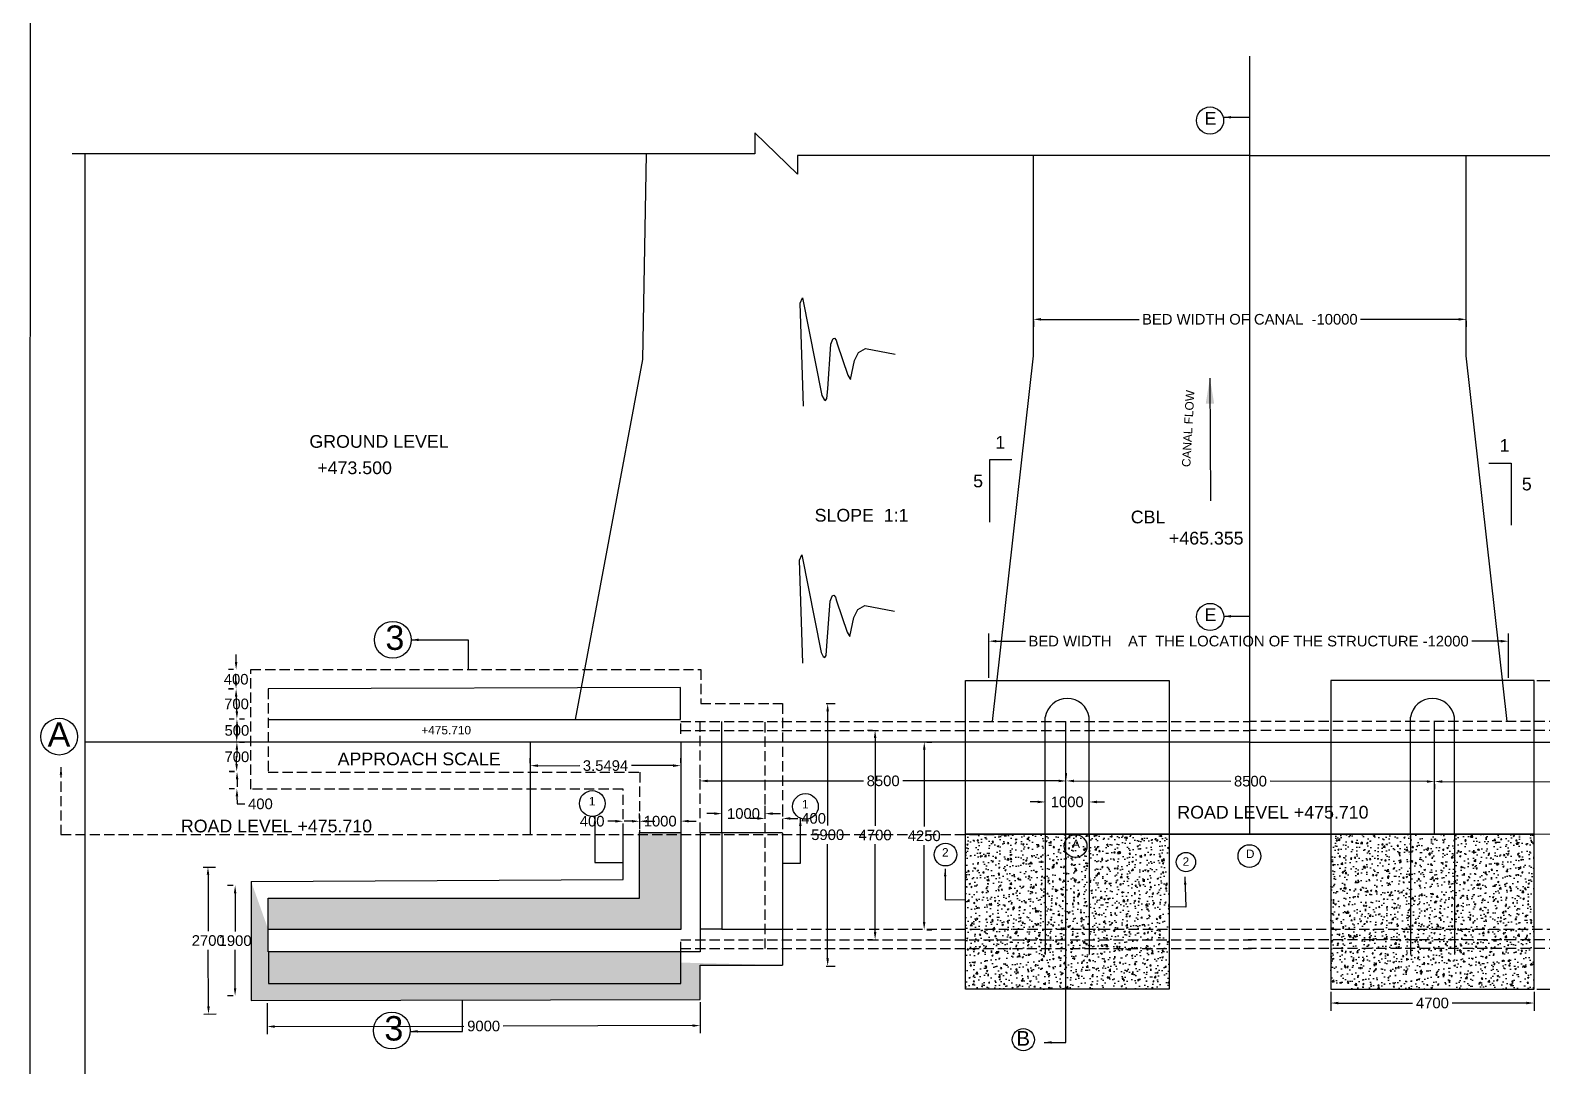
# Model space of a CAD drawing. Header units: inches. Extents: x 19446 to 38990, y 19537 to 39184.
# Drawn here: x 19450.9 to 19486.57, y 19550.11 to 19574.57 of the extents above; entities that cross this region are included whole.
import ezdxf

# ---------------------------------------------------------------- set-up
doc = ezdxf.new("R2010")
doc.units = ezdxf.units.IN
doc.header["$MEASUREMENT"] = 0
doc.linetypes.add('ACAD_ISO02W100', pattern=[15, 12, -3])
doc.layers.add('DRAWING', color=7, linetype='Continuous')
doc.styles.get("Standard").update_dxf_attribs({"font": 'arial.ttf'})
doc.dimstyles.get("Standard").update_dxf_attribs({"dimtxt": 0.18, "dimasz": 0.18, "dimexe": 0.18, "dimexo": 0.0625, "dimgap": 0.09, "dimtad": 0, "dimtih": 1, "dimtoh": 1, "dimdec": 4, "dimzin": 0, "dimdsep": 46, "dimtxsty": 'Standard', "dimcen": 0.09, "dimadec": 0, "dimazin": 0, "dimtfac": 1, "dimtdec": 4, "dimtofl": 0, "dimtmove": 0, "dimatfit": 3, "dimfxl": 1, "dimtolj": 1, "dimtzin": 0, "dimarcsym": 0})
pattern_1 = [(50, (0, 0), (0.3586300913, -0.0313760675), [0.0375, -0.4125]), (355, (0, 0), (-0.069375667, 0.376096067), [0.03, -0.33]), (100.4514445, (0.0299, -0.0026), (0.2892544234, 0.3447199955), [0.031870096, -0.350571056]), (46.1842, (0, 0.1), (0.533620665, -0.0827596404), [0.05625, -0.61875]), (96.6356355, (0.04447, 0.0931), (0.467330973, 0.4870593), [0.047805171, -0.52585688]), (351.184164, (0, 0.1), (0.467330973, 0.4870593), [0.045, -0.495]), (21, (0.05, 0.075), (0.298453526, -0.2013094453), [0.0375, -0.4125]), (326, (0.05, 0.075), (0.121657666, 0.3625750225), [0.03, -0.33]), (71.4514447, (0.07487, 0.05822), (0.4201111884, 0.1612655764), [0.031870095, -0.350571056]), (37.5, (0, 0), (0.00607992766, 0.1664469269), [0, -0.326, 0, -0.335, 0, -0.33125]), (7.5, (0, 0), (0.1315347687, 0.1972058559), [0, -0.191, 0, -0.3185, 0, -0.12625]), (327.5, (-0.1115, 0), (0.2669112181, -0.01127743587), [0, -0.125, 0, -0.39, 0, -0.5175]), (317.5, (-0.1615, 0), (0.2915930847, 0.0500524912), [0, -0.1625, 0, -0.259, 0, -0.3675])]

# ---------------------------------------------------------------- blocks, each defined once
blk = doc.blocks.new('*D4')
at = {"layer": 'Defpoints', "color": 0, "transparency": 16777216}
for p in [(19455.736, 19554.389), (19455.752, 19554.389), (19455.75, 19551.788)]:
    blk.add_point(p, dxfattribs=at)
at = {"layer": 'DRAWING', "color": 0, "lineweight": -2, "transparency": 16777216}
for p, q in [((19455.689, 19554.389), (19455.556, 19554.389)), ((19455.735, 19554.209), (19455.735, 19553.306)), ((19455.734, 19551.968), (19455.734, 19552.871)), ((19455.687, 19551.788), (19455.554, 19551.788))]:
    blk.add_line(p, q, dxfattribs=at)
at = {"layer": 'DRAWING', "color": 0, "transparency": 16777216}
for points in [[(19455.705, 19554.209), (19455.765, 19554.209), (19455.736, 19554.389)], [(19455.704, 19551.968), (19455.764, 19551.968), (19455.734, 19551.788)]]:
    blk.add_solid(points, dxfattribs=at)
at = {"layer": 'DRAWING', "color": 0, "transparency": 16777216, "insert": (19455.735, 19553.088), "char_height": 0.25, "attachment_point": 5}
blk.add_mtext('\\A1;1900', dxfattribs=at)
blk = doc.blocks.new('*D5')
at = {"layer": 'Defpoints', "color": 0, "transparency": 16777216}
for p in [(19454.92, 19554.824), (19455.095, 19554.825), (19454.932, 19551.358)]:
    blk.add_point(p, dxfattribs=at)
at = {"layer": 'DRAWING', "color": 0, "lineweight": -2, "transparency": 16777216}
for p, q in [((19454.982, 19554.824), (19455.275, 19554.825)), ((19455.096, 19554.645), (19455.1, 19553.31)), ((19455.107, 19551.539), (19455.102, 19552.874)), ((19454.994, 19551.359), (19455.287, 19551.36))]:
    blk.add_line(p, q, dxfattribs=at)
at = {"layer": 'DRAWING', "color": 0, "transparency": 16777216}
for points in [[(19455.126, 19554.645), (19455.066, 19554.645), (19455.095, 19554.825)], [(19455.137, 19551.539), (19455.077, 19551.539), (19455.107, 19551.359)]]:
    blk.add_solid(points, dxfattribs=at)
at = {"layer": 'DRAWING', "color": 0, "transparency": 16777216, "insert": (19455.101, 19553.092), "char_height": 0.25, "attachment_point": 5}
blk.add_mtext('\\A1;2700', dxfattribs=at)
blk = doc.blocks.new('*D6')
at = {"layer": 'Defpoints', "color": 0, "transparency": 16777216}
for p in [(19456.488, 19551.679), (19466.699, 19551.701), (19456.489, 19551.064)]:
    blk.add_point(p, dxfattribs=at)
at = {"layer": 'DRAWING', "color": 0, "lineweight": -2, "transparency": 16777216}
for p, q in [((19456.488, 19551.616), (19456.49, 19550.884)), ((19466.699, 19551.639), (19466.701, 19550.906)), ((19456.669, 19551.064), (19461.132, 19551.074)), ((19466.521, 19551.085), (19462.058, 19551.076))]:
    blk.add_line(p, q, dxfattribs=at)
at = {"layer": 'DRAWING', "color": 0, "transparency": 16777216}
for points in [[(19456.669, 19551.094), (19456.669, 19551.034), (19456.489, 19551.064)], [(19466.521, 19551.115), (19466.521, 19551.055), (19466.701, 19551.086)]]:
    blk.add_solid(points, dxfattribs=at)
at = {"layer": 'DRAWING', "color": 0, "transparency": 16777216, "insert": (19461.595, 19551.075), "char_height": 0.25, "attachment_point": 5}
blk.add_mtext('\\A1;9000', dxfattribs=at)
blk = doc.blocks.new('*D10')
at = {"layer": 'Defpoints', "color": 0, "transparency": 16777216}
for p in [(19486.364, 19559.227), (19486.364, 19551.948), (19487.212, 19551.948)]:
    blk.add_point(p, dxfattribs=at)
at = {"layer": 'DRAWING', "color": 0, "lineweight": -2, "transparency": 16777216}
for p, q in [((19486.426, 19559.227), (19487.392, 19559.227)), ((19487.212, 19559.047), (19487.212, 19555.805)), ((19487.212, 19552.128), (19487.212, 19555.37)), ((19486.426, 19551.948), (19487.392, 19551.948))]:
    blk.add_line(p, q, dxfattribs=at)
at = {"layer": 'DRAWING', "color": 0, "transparency": 16777216}
for points in [[(19487.182, 19559.047), (19487.242, 19559.047), (19487.212, 19559.227)], [(19487.182, 19552.128), (19487.242, 19552.128), (19487.212, 19551.948)]]:
    blk.add_solid(points, dxfattribs=at)
at = {"layer": 'DRAWING', "color": 0, "transparency": 16777216, "insert": (19487.212, 19555.587), "char_height": 0.25, "attachment_point": 5}
blk.add_mtext('\\A1;6900', dxfattribs=at)
blk = doc.blocks.new('*D11')
at = {"layer": 'Defpoints', "color": 0, "transparency": 16777216}
for p in [(19484.018, 19556.844), (19484.018, 19556.844), (19493.06, 19556.821)]:
    blk.add_point(p, dxfattribs=at)
at = {"layer": 'DRAWING', "color": 0, "lineweight": -2, "transparency": 16777216}
for p, q in [((19484.018, 19556.781), (19484.017, 19556.664)), ((19484.198, 19556.843), (19488.076, 19556.834)), ((19492.88, 19556.822), (19489.002, 19556.832)), ((19493.06, 19556.759), (19493.059, 19556.641))]:
    blk.add_line(p, q, dxfattribs=at)
at = {"layer": 'DRAWING', "color": 0, "transparency": 16777216}
for points in [[(19484.198, 19556.873), (19484.198, 19556.813), (19484.018, 19556.844)], [(19492.88, 19556.852), (19492.88, 19556.792), (19493.06, 19556.821)]]:
    blk.add_solid(points, dxfattribs=at)
at = {"layer": 'DRAWING', "color": 0, "transparency": 16777216, "insert": (19488.539, 19556.833), "char_height": 0.25, "attachment_point": 5}
blk.add_mtext('\\A1;8000', dxfattribs=at)
blk = doc.blocks.new('*D12')
at = {"layer": 'Defpoints', "color": 0, "transparency": 16777216}
for p in [(19475.334, 19556.858), (19484.018, 19556.844), (19484.018, 19556.844)]:
    blk.add_point(p, dxfattribs=at)
at = {"layer": 'DRAWING', "color": 0, "lineweight": -2, "transparency": 16777216}
for p, q in [((19475.334, 19556.92), (19475.335, 19557.038)), ((19475.514, 19556.857), (19479.213, 19556.851)), ((19483.838, 19556.844), (19480.139, 19556.85)), ((19484.018, 19556.906), (19484.018, 19557.024))]:
    blk.add_line(p, q, dxfattribs=at)
at = {"layer": 'DRAWING', "color": 0, "transparency": 16777216}
for points in [[(19475.514, 19556.887), (19475.514, 19556.827), (19475.334, 19556.858)], [(19483.838, 19556.874), (19483.838, 19556.814), (19484.018, 19556.844)]]:
    blk.add_solid(points, dxfattribs=at)
at = {"layer": 'DRAWING', "color": 0, "transparency": 16777216, "insert": (19479.676, 19556.851), "char_height": 0.25, "attachment_point": 5}
blk.add_mtext('\\A1;8500', dxfattribs=at)
blk = doc.blocks.new('*D13')
at = {"layer": 'Defpoints', "color": 0, "transparency": 16777216}
for p in [(19466.697, 19556.858), (19466.697, 19556.858), (19475.334, 19556.858)]:
    blk.add_point(p, dxfattribs=at)
at = {"layer": 'DRAWING', "color": 0, "lineweight": -2, "transparency": 16777216}
for p, q in [((19466.697, 19556.92), (19466.697, 19557.038)), ((19466.877, 19556.858), (19470.553, 19556.858)), ((19475.154, 19556.858), (19471.479, 19556.858)), ((19475.334, 19556.92), (19475.334, 19557.038))]:
    blk.add_line(p, q, dxfattribs=at)
at = {"layer": 'DRAWING', "color": 0, "transparency": 16777216}
for points in [[(19466.877, 19556.888), (19466.877, 19556.828), (19466.697, 19556.858)], [(19475.154, 19556.888), (19475.154, 19556.828), (19475.334, 19556.858)]]:
    blk.add_solid(points, dxfattribs=at)
at = {"layer": 'DRAWING', "color": 0, "transparency": 16777216, "insert": (19471.016, 19556.858), "char_height": 0.25, "attachment_point": 5}
blk.add_mtext('\\A1;8500', dxfattribs=at)
blk = doc.blocks.new('*D14')
at = {"layer": 'Defpoints', "color": 0, "transparency": 16777216}
for p in [(19462.695, 19557.218), (19462.695, 19557.218), (19466.244, 19557.219)]:
    blk.add_point(p, dxfattribs=at)
at = {"layer": 'DRAWING', "color": 0, "lineweight": -2, "transparency": 16777216}
for p, q in [((19462.695, 19557.281), (19462.695, 19557.398)), ((19462.875, 19557.218), (19463.861, 19557.219)), ((19466.064, 19557.219), (19465.078, 19557.219)), ((19466.244, 19557.282), (19466.244, 19557.399))]:
    blk.add_line(p, q, dxfattribs=at)
at = {"layer": 'DRAWING', "color": 0, "transparency": 16777216}
for points in [[(19462.875, 19557.248), (19462.875, 19557.188), (19462.695, 19557.218)], [(19466.064, 19557.249), (19466.064, 19557.189), (19466.244, 19557.219)]]:
    blk.add_solid(points, dxfattribs=at)
at = {"layer": 'DRAWING', "color": 0, "transparency": 16777216, "insert": (19464.469, 19557.219), "char_height": 0.25, "attachment_point": 5}
blk.add_mtext('\\A1;3.5494', dxfattribs=at)
blk = doc.blocks.new('*D15')
at = {"layer": 'Defpoints', "color": 0, "transparency": 16777216}
for p in [(19464.884, 19555.907), (19464.884, 19555.907), (19465.27, 19555.907)]:
    blk.add_point(p, dxfattribs=at)
at = {"layer": 'DRAWING', "color": 0, "lineweight": -2, "transparency": 16777216}
for p, q in [((19464.884, 19555.97), (19464.884, 19556.087)), ((19465.27, 19555.97), (19465.27, 19556.087)), ((19464.704, 19555.907), (19464.524, 19555.907)), ((19465.45, 19555.907), (19465.63, 19555.907))]:
    blk.add_line(p, q, dxfattribs=at)
at = {"layer": 'DRAWING', "color": 0, "transparency": 16777216}
for points in [[(19464.704, 19555.937), (19464.704, 19555.877), (19464.884, 19555.907)], [(19465.45, 19555.937), (19465.45, 19555.877), (19465.27, 19555.907)]]:
    blk.add_solid(points, dxfattribs=at)
at = {"layer": 'DRAWING', "color": 0, "transparency": 16777216, "insert": (19464.153, 19555.907), "char_height": 0.25, "attachment_point": 5}
blk.add_mtext('\\A1;400', dxfattribs=at)
blk = doc.blocks.new('*D16')
at = {"layer": 'Defpoints', "color": 0, "transparency": 16777216}
for p in [(19465.27, 19555.907), (19466.247, 19555.909), (19466.247, 19555.909)]:
    blk.add_point(p, dxfattribs=at)
at = {"layer": 'DRAWING', "color": 0, "lineweight": -2, "transparency": 16777216}
for p, q in [((19465.09, 19555.907), (19464.91, 19555.907)), ((19465.27, 19555.845), (19465.27, 19555.727)), ((19466.247, 19555.847), (19466.247, 19555.729)), ((19466.427, 19555.91), (19466.607, 19555.91))]:
    blk.add_line(p, q, dxfattribs=at)
at = {"layer": 'DRAWING', "color": 0, "transparency": 16777216}
for points in [[(19465.09, 19555.937), (19465.09, 19555.877), (19465.27, 19555.907)], [(19466.427, 19555.94), (19466.427, 19555.88), (19466.247, 19555.909)]]:
    blk.add_solid(points, dxfattribs=at)
at = {"layer": 'DRAWING', "color": 0, "transparency": 16777216, "insert": (19465.758, 19555.908), "char_height": 0.25, "attachment_point": 5}
blk.add_mtext('\\A1;1000', dxfattribs=at)
blk = doc.blocks.new('*D17')
at = {"layer": 'Defpoints', "color": 0, "transparency": 16777216}
for p in [(19468.231, 19555.958), (19468.646, 19555.973), (19468.646, 19555.958)]:
    blk.add_point(p, dxfattribs=at)
at = {"layer": 'DRAWING', "color": 0, "lineweight": -2, "transparency": 16777216}
for p, q in [((19468.231, 19556.02), (19468.231, 19556.153)), ((19468.646, 19556.02), (19468.646, 19556.153)), ((19468.051, 19555.973), (19467.871, 19555.973)), ((19468.826, 19555.973), (19469.006, 19555.973))]:
    blk.add_line(p, q, dxfattribs=at)
at = {"layer": 'DRAWING', "color": 0, "transparency": 16777216}
for points in [[(19468.051, 19556.003), (19468.051, 19555.943), (19468.231, 19555.973)], [(19468.826, 19556.003), (19468.826, 19555.943), (19468.646, 19555.973)]]:
    blk.add_solid(points, dxfattribs=at)
at = {"layer": 'DRAWING', "color": 0, "transparency": 16777216, "insert": (19469.376, 19555.973), "char_height": 0.25, "attachment_point": 5}
blk.add_mtext('\\A1;400', dxfattribs=at)
blk = doc.blocks.new('*D18')
at = {"layer": 'Defpoints', "color": 0, "transparency": 16777216}
for p in [(19468.231, 19556.087), (19467.214, 19555.973), (19468.231, 19555.973)]:
    blk.add_point(p, dxfattribs=at)
at = {"layer": 'DRAWING', "color": 0, "lineweight": -2, "transparency": 16777216}
for p, q in [((19467.034, 19556.087), (19466.854, 19556.087)), ((19467.214, 19556.035), (19467.214, 19556.267)), ((19468.231, 19556.035), (19468.231, 19556.267)), ((19468.411, 19556.087), (19468.591, 19556.087))]:
    blk.add_line(p, q, dxfattribs=at)
at = {"layer": 'DRAWING', "color": 0, "transparency": 16777216}
for points in [[(19467.034, 19556.117), (19467.034, 19556.057), (19467.214, 19556.087)], [(19468.411, 19556.117), (19468.411, 19556.057), (19468.231, 19556.087)]]:
    blk.add_solid(points, dxfattribs=at)
at = {"layer": 'DRAWING', "color": 0, "transparency": 16777216, "insert": (19467.722, 19556.087), "char_height": 0.25, "attachment_point": 5}
blk.add_mtext('\\A1;1000', dxfattribs=at)
blk = doc.blocks.new('*D19')
at = {"layer": 'Defpoints', "color": 0, "transparency": 16777216}
for p in [(19470.826, 19558.051), (19470.826, 19553.111), (19470.826, 19553.111)]:
    blk.add_point(p, dxfattribs=at)
at = {"layer": 'DRAWING', "color": 0, "lineweight": -2, "transparency": 16777216}
for p, q in [((19470.763, 19558.051), (19470.646, 19558.051)), ((19470.826, 19557.871), (19470.826, 19555.798)), ((19470.826, 19553.291), (19470.826, 19555.363)), ((19470.763, 19553.111), (19470.646, 19553.111))]:
    blk.add_line(p, q, dxfattribs=at)
at = {"layer": 'DRAWING', "color": 0, "transparency": 16777216}
for points in [[(19470.796, 19557.871), (19470.856, 19557.871), (19470.826, 19558.051)], [(19470.796, 19553.291), (19470.856, 19553.291), (19470.826, 19553.111)]]:
    blk.add_solid(points, dxfattribs=at)
at = {"layer": 'DRAWING', "color": 0, "transparency": 16777216, "insert": (19470.826, 19555.581), "char_height": 0.25, "attachment_point": 5}
blk.add_mtext('\\A1;4700', dxfattribs=at)
blk = doc.blocks.new('*D20')
at = {"layer": 'Defpoints', "color": 0, "transparency": 16777216}
for p in [(19471.985, 19557.775), (19471.983, 19553.349), (19471.983, 19553.349)]:
    blk.add_point(p, dxfattribs=at)
at = {"layer": 'DRAWING', "color": 0, "lineweight": -2, "transparency": 16777216}
for p, q in [((19471.985, 19557.595), (19471.984, 19555.78)), ((19472.047, 19557.775), (19472.165, 19557.775)), ((19471.983, 19553.529), (19471.984, 19555.344)), ((19472.045, 19553.349), (19472.163, 19553.349))]:
    blk.add_line(p, q, dxfattribs=at)
at = {"layer": 'DRAWING', "color": 0, "transparency": 16777216}
for points in [[(19471.955, 19557.595), (19472.015, 19557.595), (19471.985, 19557.775)], [(19471.953, 19553.529), (19472.013, 19553.529), (19471.983, 19553.349)]]:
    blk.add_solid(points, dxfattribs=at)
at = {"layer": 'DRAWING', "color": 0, "transparency": 16777216, "insert": (19471.984, 19555.562), "char_height": 0.25, "attachment_point": 5}
blk.add_mtext('\\A1;4250', dxfattribs=at)
blk = doc.blocks.new('*D21')
at = {"layer": 'Defpoints', "color": 0, "transparency": 16777216}
for p in [(19474.558, 19567.773), (19474.558, 19567.748), (19484.766, 19567.773)]:
    blk.add_point(p, dxfattribs=at)
at = {"layer": 'DRAWING', "color": 0, "lineweight": -2, "transparency": 16777216}
for p, q in [((19474.558, 19567.71), (19474.558, 19567.568)), ((19474.738, 19567.748), (19477.051, 19567.748)), ((19484.586, 19567.748), (19482.273, 19567.748)), ((19484.766, 19567.71), (19484.766, 19567.568))]:
    blk.add_line(p, q, dxfattribs=at)
at = {"layer": 'DRAWING', "color": 0, "transparency": 16777216}
for points in [[(19474.738, 19567.778), (19474.738, 19567.718), (19474.558, 19567.748)], [(19484.586, 19567.778), (19484.586, 19567.718), (19484.766, 19567.748)]]:
    blk.add_solid(points, dxfattribs=at)
at = {"layer": 'DRAWING', "color": 0, "transparency": 16777216, "insert": (19479.662, 19567.748), "char_height": 0.25, "attachment_point": 5}
blk.add_mtext('\\A1;BED WIDTH OF CANAL  -10000', dxfattribs=at)
blk = doc.blocks.new('*D22')
at = {"layer": 'Defpoints', "color": 0, "transparency": 16777216}
for p in [(19485.759, 19560.155), (19473.506, 19559.227), (19485.759, 19559.227)]:
    blk.add_point(p, dxfattribs=at)
at = {"layer": 'DRAWING', "color": 0, "lineweight": -2, "transparency": 16777216}
for p, q in [((19473.506, 19559.289), (19473.506, 19560.335)), ((19485.759, 19559.289), (19485.759, 19560.335)), ((19473.686, 19560.155), (19474.373, 19560.155)), ((19485.579, 19560.155), (19484.892, 19560.155))]:
    blk.add_line(p, q, dxfattribs=at)
at = {"layer": 'DRAWING', "color": 0, "transparency": 16777216}
for points in [[(19473.686, 19560.185), (19473.686, 19560.125), (19473.506, 19560.155)], [(19485.579, 19560.185), (19485.579, 19560.125), (19485.759, 19560.155)]]:
    blk.add_solid(points, dxfattribs=at)
at = {"layer": 'DRAWING', "color": 0, "transparency": 16777216, "insert": (19479.632, 19560.155), "char_height": 0.25, "attachment_point": 5}
blk.add_mtext('\\A1;BED WIDTH    AT  THE LOCATION OF THE STRUCTURE -12000   ', dxfattribs=at)
blk = doc.blocks.new('*D23')
at = {"layer": 'Defpoints', "color": 0, "transparency": 16777216}
for p in [(19481.568, 19551.948), (19486.364, 19551.948), (19486.364, 19551.618)]:
    blk.add_point(p, dxfattribs=at)
at = {"layer": 'DRAWING', "color": 0, "lineweight": -2, "transparency": 16777216}
for p, q in [((19481.568, 19551.885), (19481.568, 19551.438)), ((19486.364, 19551.885), (19486.364, 19551.438)), ((19481.748, 19551.618), (19483.498, 19551.618)), ((19486.184, 19551.618), (19484.434, 19551.618))]:
    blk.add_line(p, q, dxfattribs=at)
at = {"layer": 'DRAWING', "color": 0, "transparency": 16777216}
for points in [[(19481.748, 19551.648), (19481.748, 19551.588), (19481.568, 19551.618)], [(19486.184, 19551.648), (19486.184, 19551.588), (19486.364, 19551.618)]]:
    blk.add_solid(points, dxfattribs=at)
at = {"layer": 'DRAWING', "color": 0, "transparency": 16777216, "insert": (19483.966, 19551.618), "char_height": 0.25, "attachment_point": 5}
blk.add_mtext('\\A1;4700', dxfattribs=at)
blk = doc.blocks.new('*D24')
at = {"layer": 'Defpoints', "color": 0, "transparency": 16777216}
for p in [(19474.839, 19556.362), (19474.839, 19556.362), (19475.874, 19556.362)]:
    blk.add_point(p, dxfattribs=at)
at = {"layer": 'DRAWING', "color": 0, "lineweight": -2, "transparency": 16777216}
for p, q in [((19474.839, 19556.425), (19474.839, 19556.542)), ((19475.874, 19556.425), (19475.874, 19556.542)), ((19474.659, 19556.362), (19474.479, 19556.362)), ((19476.054, 19556.362), (19476.234, 19556.362))]:
    blk.add_line(p, q, dxfattribs=at)
at = {"layer": 'DRAWING', "color": 0, "transparency": 16777216}
for points in [[(19474.659, 19556.392), (19474.659, 19556.332), (19474.839, 19556.362)], [(19476.054, 19556.392), (19476.054, 19556.332), (19475.874, 19556.362)]]:
    blk.add_solid(points, dxfattribs=at)
at = {"layer": 'DRAWING', "color": 0, "transparency": 16777216, "insert": (19475.356, 19556.362), "char_height": 0.25, "attachment_point": 5}
blk.add_mtext('\\A1;1000', dxfattribs=at)
blk = doc.blocks.new('*D40')
at = {"layer": 'Defpoints', "color": 0, "transparency": 16777216}
for p in [(19455.759, 19559.483), (19455.759, 19559.483), (19455.759, 19559.027)]:
    blk.add_point(p, dxfattribs=at)
at = {"layer": 'DRAWING', "color": 0, "lineweight": -2, "transparency": 16777216}
for p, q in [((19455.759, 19559.663), (19455.759, 19559.843)), ((19455.697, 19559.483), (19455.579, 19559.483)), ((19455.697, 19559.027), (19455.579, 19559.027)), ((19455.759, 19558.847), (19455.759, 19558.667))]:
    blk.add_line(p, q, dxfattribs=at)
at = {"layer": 'DRAWING', "color": 0, "transparency": 16777216}
for points in [[(19455.729, 19559.663), (19455.789, 19559.663), (19455.759, 19559.483)], [(19455.729, 19558.847), (19455.789, 19558.847), (19455.759, 19559.027)]]:
    blk.add_solid(points, dxfattribs=at)
at = {"layer": 'DRAWING', "color": 0, "transparency": 16777216, "insert": (19455.759, 19559.255), "char_height": 0.25, "attachment_point": 5}
blk.add_mtext('\\A1;400', dxfattribs=at)
blk = doc.blocks.new('*D41')
at = {"layer": 'Defpoints', "color": 0, "transparency": 16777216}
for p in [(19455.759, 19559.027), (19455.777, 19558.319), (19455.778, 19558.319)]:
    blk.add_point(p, dxfattribs=at)
at = {"layer": 'DRAWING', "color": 0, "lineweight": -2, "transparency": 16777216}
for p, q in [((19455.754, 19559.207), (19455.749, 19559.387)), ((19455.697, 19559.026), (19455.579, 19559.023)), ((19455.715, 19558.317), (19455.597, 19558.314)), ((19455.782, 19558.139), (19455.786, 19557.959))]:
    blk.add_line(p, q, dxfattribs=at)
at = {"layer": 'DRAWING', "color": 0, "transparency": 16777216}
for points in [[(19455.784, 19559.208), (19455.724, 19559.206), (19455.758, 19559.027)], [(19455.812, 19558.14), (19455.752, 19558.138), (19455.777, 19558.319)]]:
    blk.add_solid(points, dxfattribs=at)
at = {"layer": 'DRAWING', "color": 0, "transparency": 16777216, "insert": (19455.768, 19558.673), "char_height": 0.25, "attachment_point": 5}
blk.add_mtext('\\A1;700', dxfattribs=at)
blk = doc.blocks.new('*D44')
at = {"layer": 'Defpoints', "color": 0, "transparency": 16777216}
for p in [(19455.777, 19558.32), (19455.777, 19557.776), (19455.777, 19557.776)]:
    blk.add_point(p, dxfattribs=at)
at = {"layer": 'DRAWING', "color": 0, "lineweight": -2, "transparency": 16777216}
for p, q in [((19455.777, 19558.5), (19455.777, 19558.68)), ((19455.84, 19558.32), (19455.957, 19558.32)), ((19455.777, 19557.596), (19455.777, 19557.416)), ((19455.84, 19557.776), (19455.957, 19557.776))]:
    blk.add_line(p, q, dxfattribs=at)
at = {"layer": 'DRAWING', "color": 0, "transparency": 16777216}
for points in [[(19455.747, 19558.5), (19455.807, 19558.5), (19455.777, 19558.32)], [(19455.747, 19557.596), (19455.807, 19557.596), (19455.777, 19557.776)]]:
    blk.add_solid(points, dxfattribs=at)
at = {"layer": 'DRAWING', "color": 0, "transparency": 16777216, "insert": (19455.777, 19558.048), "char_height": 0.25, "attachment_point": 5}
blk.add_mtext('\\A1;500', dxfattribs=at)
blk = doc.blocks.new('*D42')
at = {"layer": 'Defpoints', "color": 0, "transparency": 16777216}
for p in [(19455.777, 19557.776), (19455.78, 19557.076), (19455.784, 19557.076)]:
    blk.add_point(p, dxfattribs=at)
at = {"layer": 'DRAWING', "color": 0, "lineweight": -2, "transparency": 16777216}
for p, q in [((19455.772, 19557.956), (19455.77, 19558.136)), ((19455.715, 19557.775), (19455.594, 19557.774)), ((19455.721, 19557.075), (19455.6, 19557.074)), ((19455.782, 19556.896), (19455.784, 19556.716))]:
    blk.add_line(p, q, dxfattribs=at)
at = {"layer": 'DRAWING', "color": 0, "transparency": 16777216}
for points in [[(19455.802, 19557.956), (19455.742, 19557.956), (19455.774, 19557.776)], [(19455.812, 19556.896), (19455.752, 19556.896), (19455.78, 19557.076)]]:
    blk.add_solid(points, dxfattribs=at)
at = {"layer": 'DRAWING', "color": 0, "transparency": 16777216, "insert": (19455.777, 19557.426), "char_height": 0.25, "attachment_point": 5}
blk.add_mtext('\\A1;700', dxfattribs=at)
blk = doc.blocks.new('*D43')
at = {"layer": 'Defpoints', "color": 0, "transparency": 16777216}
for p in [(19455.78, 19557.08), (19455.777, 19556.675), (19455.784, 19556.675)]:
    blk.add_point(p, dxfattribs=at)
at = {"layer": 'DRAWING', "color": 0, "lineweight": -2, "transparency": 16777216}
for p, q in [((19455.771, 19557.26), (19455.769, 19557.44)), ((19455.717, 19557.079), (19455.593, 19557.078)), ((19455.722, 19556.675), (19455.597, 19556.673)), ((19455.779, 19556.495), (19455.781, 19556.315)), ((19455.781, 19556.315), (19455.961, 19556.315))]:
    blk.add_line(p, q, dxfattribs=at)
at = {"layer": 'DRAWING', "color": 0, "transparency": 16777216}
for points in [[(19455.801, 19557.26), (19455.741, 19557.26), (19455.773, 19557.08)], [(19455.809, 19556.496), (19455.749, 19556.495), (19455.777, 19556.675)]]:
    blk.add_solid(points, dxfattribs=at)
at = {"layer": 'DRAWING', "color": 0, "transparency": 16777216, "insert": (19456.332, 19556.315), "char_height": 0.25, "attachment_point": 5}
blk.add_mtext('\\A1;400', dxfattribs=at)
blk = doc.blocks.new('*D67')
at = {"layer": 'Defpoints', "color": 0, "transparency": 16777216}
for p in [(19469.608, 19558.683), (19469.608, 19552.49), (19469.707, 19552.49)]:
    blk.add_point(p, dxfattribs=at)
at = {"layer": 'DRAWING', "color": 0, "lineweight": -2, "transparency": 16777216}
for p, q in [((19469.671, 19558.683), (19469.887, 19558.683)), ((19469.707, 19558.503), (19469.707, 19555.804)), ((19469.707, 19552.67), (19469.707, 19555.369)), ((19469.671, 19552.49), (19469.887, 19552.49))]:
    blk.add_line(p, q, dxfattribs=at)
at = {"layer": 'DRAWING', "color": 0, "transparency": 16777216}
for points in [[(19469.677, 19558.503), (19469.737, 19558.503), (19469.707, 19558.683)], [(19469.677, 19552.67), (19469.737, 19552.67), (19469.707, 19552.49)]]:
    blk.add_solid(points, dxfattribs=at)
at = {"layer": 'DRAWING', "color": 0, "transparency": 16777216, "insert": (19469.707, 19555.587), "char_height": 0.25, "attachment_point": 5}
blk.add_mtext('\\A1;5900', dxfattribs=at)

msp = doc.modelspace()

# ---------------------------------------------------------------- hatches: boundary and pattern name
at = {"layer": 'DRAWING'}
h = msp.add_hatch(dxfattribs=at)
h.set_pattern_fill('AR-CONC', color=256, scale=0.05)
h.set_pattern_definition(pattern_1)
h.paths.add_polyline_path([(19456.52015, 19552.07608), (19466.24289, 19552.07608), (19466.24289, 19552.82421), (19456.52015, 19552.82421)], flags=16)
edge = h.paths.add_edge_path()
edge.add_line((19456.51552, 19552.82421), (19456.51552, 19554.09192))
edge.add_line((19456.51552, 19554.09192), (19465.26871, 19554.09192))
edge.add_line((19465.26871, 19554.09192), (19465.26871, 19555.63842))
edge.add_line((19465.26871, 19555.63842), (19466.24719, 19555.63842))
edge.add_line((19466.24719, 19555.63842), (19466.24719, 19553.3557))
edge.add_line((19466.24719, 19553.3557), (19456.51552, 19553.3557))
edge.add_line((19456.11351, 19554.48454), (19456.11344, 19551.67818))
edge.add_line((19456.11344, 19551.67818), (19466.69934, 19551.70136))
edge.add_line((19466.69934, 19551.70136), (19466.69934, 19552.51372))
edge.add_line((19466.69934, 19552.51372), (19468.63947, 19552.51047))
edge.add_line((19468.6457, 19555.62434), (19468.64048, 19552.51047))
h = msp.add_hatch(dxfattribs=at)
h.set_pattern_fill('AR-CONC', color=256, scale=0.05)
h.set_pattern_definition(pattern_1)
h.paths.add_polyline_path([(19477.75543, 19551.94791), (19472.95998, 19551.94791), (19472.95998, 19555.59951), (19477.75543, 19555.59951)])
h = msp.add_hatch(dxfattribs=at)
h.set_pattern_fill('AR-CONC', color=256, scale=0.05)
h.set_pattern_definition(pattern_1)
h.paths.add_polyline_path([(19481.56815, 19551.94791), (19486.3636, 19551.94791), (19486.3636, 19555.59951), (19481.56815, 19555.59951)])
h = msp.add_hatch(dxfattribs=at)
h.set_pattern_fill('AR-CONC', color=256, scale=0.05)
h.set_pattern_definition(pattern_1)
h.paths.add_polyline_path([(19456.52015, 19552.07608), (19466.24289, 19552.07608), (19466.24289, 19552.82421), (19456.52015, 19552.82421)])

# ---------------------------------------------------------------- linework, layer by layer
for p, q in [((19479.66179, 19565.03388), (19479.66179, 19573.95728)), ((19479.66179, 19565.03388), (19479.66179, 19572.51513)), ((19468.993, 19571.16999), (19467.98622, 19572.14635)), ((19467.98622, 19572.14635), (19467.98622, 19571.65225)), ((19467.98622, 19571.65225), (19451.88995, 19571.65225)), ((19452.18934, 19571.65225), (19452.18934, 19546.97148)), ((19479.66179, 19571.61487), (19468.993, 19571.61487)), ((19468.993, 19571.61487), (19468.993, 19571.16999)), ((19479.66179, 19571.61487), (19490.33058, 19571.61487)), ((19479.66179, 19555.59951), (19479.66179, 19565.03388)), ((19479.66179, 19555.59951), (19479.66179, 19565.03388)), ((19477.7095, 19555.59951), (19481.56815, 19555.59951)), ((19481.61408, 19555.59951), (19477.75543, 19555.59951))]:
    msp.add_line(p, q, dxfattribs=at)
for points in [[(19541.55864, 19597.78551), (19541.58374, 19595.72355), (19541.54486, 19579.81408), (19541.54203, 19577.70611), (19541.53673, 19576.15542), (19541.51281, 19567.94613), (19541.39863, 19536.742), (19450.90466, 19536.81832), (19450.90796, 19597.86709), (19523.32114, 19597.79744), (19539.52956, 19597.78679), (19541.55864, 19597.78551)], [(19465.4256, 19571.65225), (19465.34436, 19566.79717), (19463.75356, 19558.30869)], [(19473.59558, 19558.25821), (19474.55798, 19566.88373), (19474.55798, 19571.61487)], [(19485.728, 19558.25821), (19484.7656, 19566.88373), (19484.7656, 19571.61487)], [(19469.13831, 19565.70173), (19469.06248, 19568.1282), (19469.11127, 19568.25486), (19469.57039, 19565.95089), (19469.62108, 19565.85892), (19469.65383, 19565.83359), (19469.691, 19565.88165), (19469.7077, 19566.10487), (19469.7812, 19567.16477), (19469.8134, 19567.23757), (19469.83912, 19567.29574), (19469.86762, 19567.3019), (19469.90925, 19567.2528), (19469.93413, 19567.16911), (19470.18078, 19566.42755), (19470.22759, 19566.34994), (19470.24674, 19566.32762), (19470.34014, 19566.77996), (19470.43271, 19566.96768), (19470.60153, 19567.0629), (19471.29856, 19566.92415)], [(19474.05068, 19564.4298), (19473.52075, 19564.4298), (19473.52075, 19562.9636)], [(19485.29613, 19564.35736), (19485.82606, 19564.35736), (19485.82606, 19562.89116)], [(19469.12167, 19559.63857), (19469.04584, 19562.06505), (19469.09463, 19562.1917), (19469.55375, 19559.88773), (19469.60444, 19559.79577), (19469.63719, 19559.77043), (19469.67436, 19559.81849), (19469.69107, 19560.04171), (19469.76456, 19561.10161), (19469.79676, 19561.17441), (19469.82248, 19561.23258), (19469.85098, 19561.23874), (19469.89261, 19561.18965), (19469.91749, 19561.10595), (19470.16414, 19560.36439), (19470.21095, 19560.28678), (19470.2301, 19560.26446), (19470.3235, 19560.71681), (19470.41607, 19560.90452), (19470.58489, 19560.99974), (19471.28193, 19560.86099)], [(19456.5134, 19558.30869), (19466.23955, 19558.30869), (19466.23955, 19559.06392), (19456.5134, 19559.02969)], [(19467.21351, 19555.63842), (19467.21351, 19558.25821)], [(19474.83877, 19555.59951), (19474.83877, 19558.35941)], [(19475.87366, 19555.59951), (19475.87366, 19558.35941)], [(19483.44992, 19555.59951), (19483.44992, 19558.35941)], [(19484.00476, 19558.25821), (19484.00412, 19555.59846)], [(19484.48481, 19555.59951), (19484.48481, 19558.35941)], [(19479.66179, 19557.77533), (19452.18934, 19557.77533)], [(19462.69451, 19557.77533), (19462.69504, 19555.5954)], [(19466.24289, 19557.77533), (19466.24719, 19555.63842)], [(19479.66179, 19557.77533), (19505.25074, 19557.77533)], [(19456.11351, 19554.48454), (19464.88388, 19554.53514), (19464.88388, 19555.61358)], [(19456.51552, 19552.82421), (19456.51552, 19554.09192), (19465.26871, 19554.09192), (19465.26871, 19555.63842), (19466.24719, 19555.63842), (19466.24719, 19553.3557), (19456.51552, 19553.3557)], [(19466.69736, 19555.63842), (19466.69736, 19553.35834), (19466.69736, 19552.82421), (19466.24289, 19552.82421)], [(19466.69736, 19555.63842), (19468.6457, 19555.63842)], [(19467.21351, 19555.63842), (19467.21351, 19553.36152), (19466.69736, 19553.36152)], [(19468.6457, 19555.62434), (19468.64048, 19552.51047)], [(19477.75543, 19555.59951), (19472.95998, 19555.59951)], [(19474.83877, 19555.59951), (19474.83877, 19552.76205)], [(19475.87366, 19555.59951), (19475.87366, 19552.76205)], [(19481.56815, 19555.59951), (19486.3636, 19555.59951)], [(19483.44992, 19555.59951), (19483.44992, 19552.76205)], [(19484.48481, 19555.59951), (19484.48481, 19552.76205)], [(19456.11351, 19554.48454), (19456.11344, 19551.67818), (19466.69934, 19551.70136), (19466.69934, 19552.51372), (19468.63947, 19552.51047)], [(19467.21351, 19553.36152), (19468.6419, 19553.35913)], [(19456.52015, 19552.07608), (19466.24289, 19552.07608), (19466.24289, 19552.82421), (19456.52015, 19552.82421), (19456.52015, 19552.07608)]]:
    msp.add_lwpolyline(points, dxfattribs=at)
at = {"layer": 'DRAWING', "linetype": 'ACAD_ISO02W100', "ltscale": 0.02}
for points in [[(19464.88388, 19555.61358), (19464.88388, 19556.66203), (19456.10501, 19556.66203), (19456.10501, 19559.4858), (19466.71599, 19559.4858), (19466.71599, 19558.68317), (19468.6457, 19558.68317), (19468.6457, 19555.62434)], [(19456.5134, 19559.02969), (19456.5134, 19557.06392), (19465.27579, 19557.06392), (19465.26871, 19555.63842)], [(19466.24289, 19557.97187), (19466.24289, 19558.25821), (19479.66179, 19558.25821)], [(19466.69736, 19555.63842), (19466.69736, 19558.25821)], [(19468.23093, 19552.9032), (19468.23093, 19558.25821)], [(19493.08069, 19557.97187), (19493.08069, 19558.25821), (19479.66179, 19558.25821)], [(19466.24289, 19558.05086), (19479.66179, 19558.05086)], [(19493.08069, 19558.05086), (19479.66179, 19558.05086)], [(19468.6419, 19553.35913), (19490.68167, 19553.35913)], [(19466.24289, 19552.82421), (19466.24289, 19553.11055), (19479.69813, 19553.11055)], [(19466.24289, 19552.9032), (19479.69813, 19552.9032)], [(19493.08069, 19552.82421), (19493.08069, 19553.11055), (19479.62545, 19553.11055)], [(19493.08069, 19552.9032), (19479.62545, 19552.9032)]]:
    msp.add_lwpolyline(points, dxfattribs=at)
at = {"layer": 'DRAWING'}
for points in [[(19477.75543, 19551.94791), (19472.95998, 19551.94791), (19472.95998, 19559.22696), (19477.75543, 19559.22696)], [(19481.56815, 19551.94791), (19486.3636, 19551.94791), (19486.3636, 19559.22696), (19481.56815, 19559.22696)], [(19477.75543, 19551.94791), (19472.95998, 19551.94791), (19472.95998, 19555.59951), (19477.75543, 19555.59951)], [(19481.56815, 19551.94791), (19486.3636, 19551.94791), (19486.3636, 19555.59951), (19481.56815, 19555.59951)]]:
    msp.add_lwpolyline(points, close=True, dxfattribs=at)
for centre, radius in [((19478.72276, 19572.43747), 0.32035), ((19478.72433, 19560.72715), 0.32035), ((19459.4523, 19560.18593), 0.434), ((19451.58672, 19557.90301), 0.434), ((19464.15736, 19556.3254), 0.30297), ((19469.18365, 19556.25529), 0.30297), ((19472.48545, 19555.11915), 0.26749), ((19475.55229, 19555.32229), 0.26749), ((19479.64994, 19555.08581), 0.26749), ((19478.15534, 19554.94359), 0.22825), ((19459.42836, 19550.96948), 0.434), ((19474.32059, 19550.75324), 0.2604)]:
    msp.add_circle(centre, radius, dxfattribs=at)
for centre in [(19475.35621, 19558.28028), (19483.96737, 19558.28028)]:
    msp.add_arc(centre, 0.52346, 8.694594, 171.305406, dxfattribs=at)

# ---------------------------------------------------------------- texts
msp.add_text('APPROACH SCALE', height=0.3, dxfattribs=at).set_placement((19458.15303, 19557.22686))
for s, width, heights, insert, char_height, attachment_point in [('\\pi-0.9,l1.2,t1.2; E  ', 2.4303632, [0], (19478.17516, 19572.63947), 0.3, 1), ('\\pi-0.9,l1.2,t1.2;GROUND LEVEL', 5.2643719, [0], (19457.18671, 19565.01766), 0.3, 1), ('\\pi-2.1,l2.4,t1.2;1', 2.4303632, [0.38219], (19473.89425, 19564.99521), 0.3, 3), ('\\pi-2.1,l2.4,t1.2;1', 2.4303632, [0.38219], (19485.2512, 19564.92277), 0.3, 1), ('\\pi-0.9,l1.2,t1.2;+473.500', 2.4303632, [0], (19457.3733, 19564.39623), 0.3, 1), ('\\pi-2.1,l2.4,t1.2;5', 2.4303632, [0.38219], (19473.37055, 19564.08478), 0.3, 3), ('\\pi-2.1,l2.4,t1.2;5', 2.4303632, [0.38219], (19485.7749, 19564.01234), 0.3, 1), ('\\pi-0.9,l1.2,t1.2;SLOPE  1:1', 2.4303632, [0], (19469.10031, 19563.27639), 0.3, 1), ('\\pi-0.9,l1.2,t1.2; E  ', 2.4303632, [0], (19478.17674, 19560.92915), 0.3, 1), ('\\pi-0.6,l0.8,t0.8;+475.710', 2.4303632, [0], (19459.92508, 19558.15619), 0.2, 1), ('\\pi-0.9,l1.2,t1.2;ROAD LEVEL +475.710', 5.3072837, [0], (19477.65259, 19556.27004), 0.3, 1), ('\\pi-0.9,l1.2,t1.2;ROAD LEVEL +475.710', 6.7552466, [0], (19454.15678, 19555.94455), 0.3, 1)]:
    msp.add_mtext_dynamic_manual_height_columns(s, width=width, gutter_width=1, heights=heights, dxfattribs=dict(at, insert=insert, char_height=char_height, attachment_point=attachment_point))
at = {"layer": 'DRAWING', "char_height": 0.2, "attachment_point": 1}
for s, width, insert, rotation in [('\\pi-0.6,l0.8,t0.8;CANAL FLOW', 2.4303632, (19478.04706, 19564.07061), 86.886278), ('\\pi-0.6,l0.8,t0.8;1', 13.1775064, (19463.87619, 19556.4798), 359.78978), ('\\pi-0.6,l0.8,t0.8;1', 13.1775064, (19468.90248, 19556.40969), 359.78978), ('\\pi-0.6,l0.8,t0.8;A', 13.1775064, (19475.27112, 19555.47669), 359.78978), ('\\pi-0.6,l0.8,t0.8;2', 13.1775064, (19472.20428, 19555.27355), 359.78978), ('\\pi-0.6,l0.8,t0.8;2', 13.1775064, (19477.87629, 19555.05683), 359.78978), ('\\pi-0.6,l0.8,t0.8;D', 13.1775064, (19479.36877, 19555.24021), 359.78978)]:
    msp.add_mtext_dynamic_manual_height_columns(s, width=width, gutter_width=1, heights=[0], dxfattribs=dict(at, insert=insert, rotation=rotation))
at = {"layer": 'DRAWING'}
note = msp.add_mtext_dynamic_manual_height_columns('\\pi-0.9,l1.2,t1.2;CBL ', width=0.3, gutter_width=0, heights=[0.24828, 0], dxfattribs=dict(at, insert=(19476.25444, 19563.23533), char_height=0.3, attachment_point=1))
for column, words in zip(note.columns.linked_columns, ['\\pl1.2,t1.2;+465.355']):
    column.text = words
at = {"layer": 'DRAWING', "width": 0.6068297}
for s, insert, char_height, attachment_point in [('3', (19459.72545, 19560.52569), 0.576, 3), ('A', (19451.31357, 19558.24277), 0.576, 1), ('3', (19459.70151, 19551.30923), 0.576, 3), ('B', (19474.1567, 19550.95709), 0.3456, 1)]:
    msp.add_mtext(s, dxfattribs=dict(at, insert=insert, char_height=char_height, attachment_point=attachment_point))

# ---------------------------------------------------------------- dimensions: what is measured, and where the dimension line sits
at = {"layer": 'DRAWING'}
for p1, p2, distance, text, picture, middle in [((19484.7656, 19567.77264), (19474.55798, 19567.77264), 0.02508, 'BED WIDTH OF CANAL  -10000', '*D21', (19479.66179, 19567.74757)), ((19473.50618, 19559.22696), (19485.75871, 19559.22696), 0.92789, 'BED WIDTH    AT  THE LOCATION OF THE STRUCTURE -12000   ', '*D22', (19479.63245, 19560.15485)), ((19455.75922, 19559.02732), (19455.75922, 19559.48343), 0, '400', '*D40', (19455.75922, 19559.25538)), ((19486.3636, 19559.22696), (19486.3636, 19551.94791), 0.84873, '6900', '*D10', (19487.21233, 19555.58744)), ((19470.82594, 19558.05086), (19470.82594, 19553.11055), 0, '4700', '*D19', (19470.82594, 19555.5807)), ((19471.98483, 19557.77533), (19471.98262, 19553.34893), 0, '4250', '*D20', (19471.98373, 19555.56213)), ((19455.77989, 19557.08012), (19455.78437, 19556.67548), -0.00716, '400', '*D43', (19456.33198, 19556.31542)), ((19475.33436, 19556.85754), (19466.69736, 19556.85754), 0, '8500', '*D13', (19471.01586, 19556.85754)), ((19475.33436, 19556.85754), (19484.01766, 19556.84387), 0, '8500', '*D12', (19479.67601, 19556.85071)), ((19493.05969, 19556.82147), (19484.01766, 19556.84387), 0, '8000', '*D11', (19488.53868, 19556.83267)), ((19475.87366, 19556.36249), (19474.83877, 19556.36249), 0, '1000', '*D24', (19475.35621, 19556.36249)), ((19465.27005, 19555.90735), (19464.88388, 19555.90735), 0, '400', '*D15', (19464.1531, 19555.90735)), ((19465.27005, 19555.90735), (19466.24664, 19555.90932), 0, '1000', '*D16', (19465.75835, 19555.90833)), ((19467.21351, 19555.97268), (19468.23093, 19555.97268), 0.11387, '1000', '*D18', (19467.72222, 19556.08655)), ((19468.23093, 19555.95791), (19468.6457, 19555.95791), 0.01477, '400', '*D17', (19469.37648, 19555.97268)), ((19454.93152, 19551.35842), (19454.91955, 19554.8242), -0.17571, '2700', '*D5', (19455.10125, 19553.09192)), ((19455.74984, 19551.7877), (19455.75181, 19554.38882), 0.01619, '1900', '*D4', (19455.73464, 19553.08827)), ((19481.56815, 19551.94791), (19486.3636, 19551.94791), -0.33016, '4700', '*D23', (19483.96588, 19551.61775)), ((19466.69934, 19551.70136), (19456.48791, 19551.679), 0.61547, '9000', '*D6', (19461.59497, 19551.07471))]:
    dim = msp.add_aligned_dim(p1=p1, p2=p2, distance=distance, text=text, dimstyle='Standard', override={"dimtxt": 0.25}, dxfattribs=at)
    dim.commit()
    dim.dimension.update_dxf_attribs({"geometry": picture, "text_midpoint": middle})
for base, p1, p2, angle, text, picture, middle in [((19455.77693, 19558.31884), (19455.75922, 19559.02732), (19455.77769, 19558.31886), 271.492953, '700', '*D41', (19455.7677, 19558.67307)), ((19455.77715, 19557.77594), (19455.77715, 19558.32041), (19455.77715, 19557.77594), 270, '500', '*D44', (19455.77715, 19558.04817)), ((19455.78045, 19557.07602), (19455.77715, 19557.77594), (19455.78395, 19557.07606), 270.556034, '700', '*D42', (19455.77706, 19557.42597))]:
    dim = msp.add_linear_dim(base=base, p1=p1, p2=p2, angle=angle, text=text, dimstyle='Standard', override={"dimtxt": 0.25}, dxfattribs=at)
    dim.commit()
    dim.dimension.update_dxf_attribs({"geometry": picture, "text_midpoint": middle, "dimtype": 161})
dim = msp.add_linear_dim(base=(19469.70726, 19552.49038), p1=(19469.60844, 19558.68317), p2=(19469.60844, 19552.49038), angle=90, text='5900', dimstyle='Standard', override={"dimtxt": 0.25}, dxfattribs=at)
dim.commit()
dim.dimension.update_dxf_attribs({"geometry": '*D67', "text_midpoint": (19469.70726, 19555.58677)})
dim = msp.add_aligned_dim(p1=(19466.24401, 19557.21909), p2=(19462.69465, 19557.21823), distance=0, dimstyle='Standard', override={"dimtxt": 0.25}, dxfattribs=at)
dim.commit()
dim.dimension.update_dxf_attribs({"geometry": '*D14', "text_midpoint": (19464.46933, 19557.21866)})

# ---------------------------------------------------------------- leaders
for points, override in [([(19479.04044, 19572.51513), (19479.66179, 19572.51513)], {"dimgap": 0.09, "dimtad": 0}), ([(19478.7188, 19566.36182), (19478.73082, 19563.46687)], {"dimasz": 0.6, "dimgap": 0.09, "dimtad": 0}), ([(19479.04044, 19560.74174), (19479.66179, 19560.74174)], {"dimgap": 0.09, "dimtad": 0}), ([(19459.8863, 19560.18593), (19461.2266, 19560.18593), (19461.2266, 19559.4858)], {"dimgap": 0.09, "dimtad": 0}), ([(19474.81179, 19550.68902), (19475.32607, 19550.68902), (19475.32607, 19558.25821)], {"dimgap": 0.09, "dimtad": 0}), ([(19464.2195, 19556.02887), (19464.2195, 19554.9321), (19464.88388, 19554.9321)], {"dimgap": 0.09, "dimtad": 0}), ([(19469.06205, 19555.97779), (19469.06205, 19554.90812), (19468.6445, 19554.90882)], {"dimgap": 0.09, "dimtad": 0}), ([(19472.47685, 19554.78404), (19472.47885, 19554.05509), (19472.9602, 19554.05966)], {"dimgap": 0.09, "dimtad": 0}), ([(19478.13189, 19554.59361), (19478.15252, 19553.88039), (19477.74034, 19553.88721)], {"dimgap": 0.09, "dimtad": 0}), ([(19459.86192, 19550.94988), (19461.09925, 19550.94988), (19461.09763, 19551.68909)], {"dimgap": 0.09, "dimtad": 0})]:
    msp.add_leader(points, dimstyle='Standard', override=override, dxfattribs=at)
at = {"layer": 'DRAWING', "linetype": 'ACAD_ISO02W100', "ltscale": 0.02}
msp.add_leader([(19451.62917, 19557.18251), (19451.62917, 19555.59273), (19479.66179, 19555.59951)], dimstyle='Standard', override={"dimgap": 0.09, "dimtad": 0}, dxfattribs=at)
at = {"layer": 'DRAWING', "ltscale": 0.02}
msp.add_leader([(19505.92855, 19557.18294), (19505.92855, 19555.59316), (19479.66179, 19555.59951)], dimstyle='Standard', override={"dimgap": 0.09, "dimtad": 0}, dxfattribs=at)

doc.saveas('drawing.dxf')
